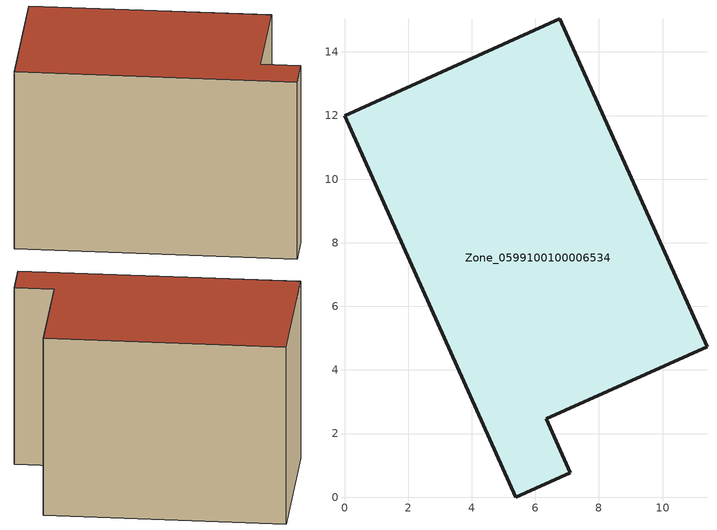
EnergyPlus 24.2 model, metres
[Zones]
Zone_0599100100006534
 floor ground (C_G): 0,12 6.77,15.04 11.4,4.73 6.34,2.46 7.1,0.77 5.39,0 z0
 wall outside (C_F): 6.77,15.04 0,12 5.39,0 7.1,0.77 6.34,2.46 11.4,4.73 6.77,15.04 z0:9
 roof outside (C_R): 0,12 5.39,0 7.1,0.77 6.34,2.46 11.4,4.73 6.77,15.04 z9
[BUILDING]
Pand.0599100100006534: North Axis=0; Terrain=City; Loads Convergence Tolerance Value=0.04; Temperature Convergence Tolerance Value=0.4; Solar Distribution=FullExterior; Maximum Number of Warmup Days=25; Minimum Number of Warmup Days=1
[Site:Location]
Rotterdam.The.Hague.AP_ZH_NLD Design_Conditions: Latitude=51.96; Longitude=4.45; Time Zone=1; Elevation=-4.5
[SITE:GROUNDTEMPERATURE:BUILDINGSURFACE]
18, 18, 18, 18, 18, 18, 18, 18, 18, 18, 18, 18
[MATERIAL] Thermal Absorptance=0.9; Solar Absorptance=0.7; Visible Absorptance=0.7
Name | Roughness | Thickness | Conductivity | Density | Specific Heat
G.TC.2015-2018 | MediumSmooth | 0.15 | 0.0428571 | 540 | 1210
F.TC.2015-2018 | Rough | 0.3 | 0.0666667 | 1920 | 840
R.TC.2015-2018 | MediumRough | 0.2 | 0.0333333 | 1500 | 1000
[CONSTRUCTION]
C_G: G.TC.2015-2018
C_F: F.TC.2015-2018
C_R: R.TC.2015-2018
[ZONE]
Zone_0599100100006534: Type=1; Multiplier=1; Ceiling Height=Autocalculate; Volume=Autocalculate; Floor Area=autocalculate; Part of Total Floor Area=Yes
[ZONEINFILTRATION:DESIGNFLOWRATE]
Infil_Zone_0599100100006534: Zone or ZoneList or Space or SpaceList=Zone_0599100100006534; Schedule=AlwaysOn; Design Flow Rate Calculation Method=Flow/Area; Flow Rate per Floor Area=0.0015; Constant Term Coefficient=1; Temperature Term Coefficient=0; Velocity Term Coefficient=0; Velocity Squared Term Coefficient=0
[HVACTEMPLATE:ZONE:IDEALLOADSAIRSYSTEM]
Zone_0599100100006534: Maximum Heating Supply Air Temperature=50; Minimum Cooling Supply Air Temperature=13; Maximum Heating Supply Air Humidity Ratio=0.0156; Minimum Cooling Supply Air Humidity Ratio=0.0077; Heating Limit=NoLimit; Cooling Limit=NoLimit; Dehumidification Control Type=ConstantSensibleHeatRatio; Cooling Sensible Heat Ratio=0.7; Dehumidification Setpoint=60; Humidification Control Type=None; Humidification Setpoint=30; Outdoor Air Method=None; Outdoor Air Flow Rate per Person=0.00944; Outdoor Air Flow Rate per Zone Floor Area=0; Outdoor Air Flow Rate per Zone=0; Demand Controlled Ventilation Type=None; Outdoor Air Economizer Type=NoEconomizer; Heat Recovery Type=None; Sensible Heat Recovery Effectiveness=0.7; Latent Heat Recovery Effectiveness=0.65
[ZONECONTROL:THERMOSTAT]
ThermostatControl_Zone_0599100100006534: Zone or ZoneList=Zone_0599100100006534; Control Type Schedule=DualSetpointControlType; Control 1=Thermostat_Zone_0599100100006534; Temperature Difference Between Cutout And Setpoint=0
[THERMOSTATSETPOINT:DUALSETPOINT]
Thermostat_Zone_0599100100006534: Heating Setpoint Temperature Schedule=HeatingSetpoint_Zone_0599100100006534; Cooling Setpoint Temperature Schedule=CoolingSetpoint_Zone_0599100100006534
[SCHEDULE:COMPACT]
HeatingSetpoint_Zone_0599100100006534: Through: 12/31, For: AllDays, Until: 24:00, 21
CoolingSetpoint_Zone_0599100100006534: Through: 12/31, For: AllDays, Until: 24:00, 24
DualSetpointControlType: Through: 12/31, For: AllDays, Until: 24:00, 4
AlwaysOn: Through: 12/31, For: AllDays, Until: 24:00, 1
